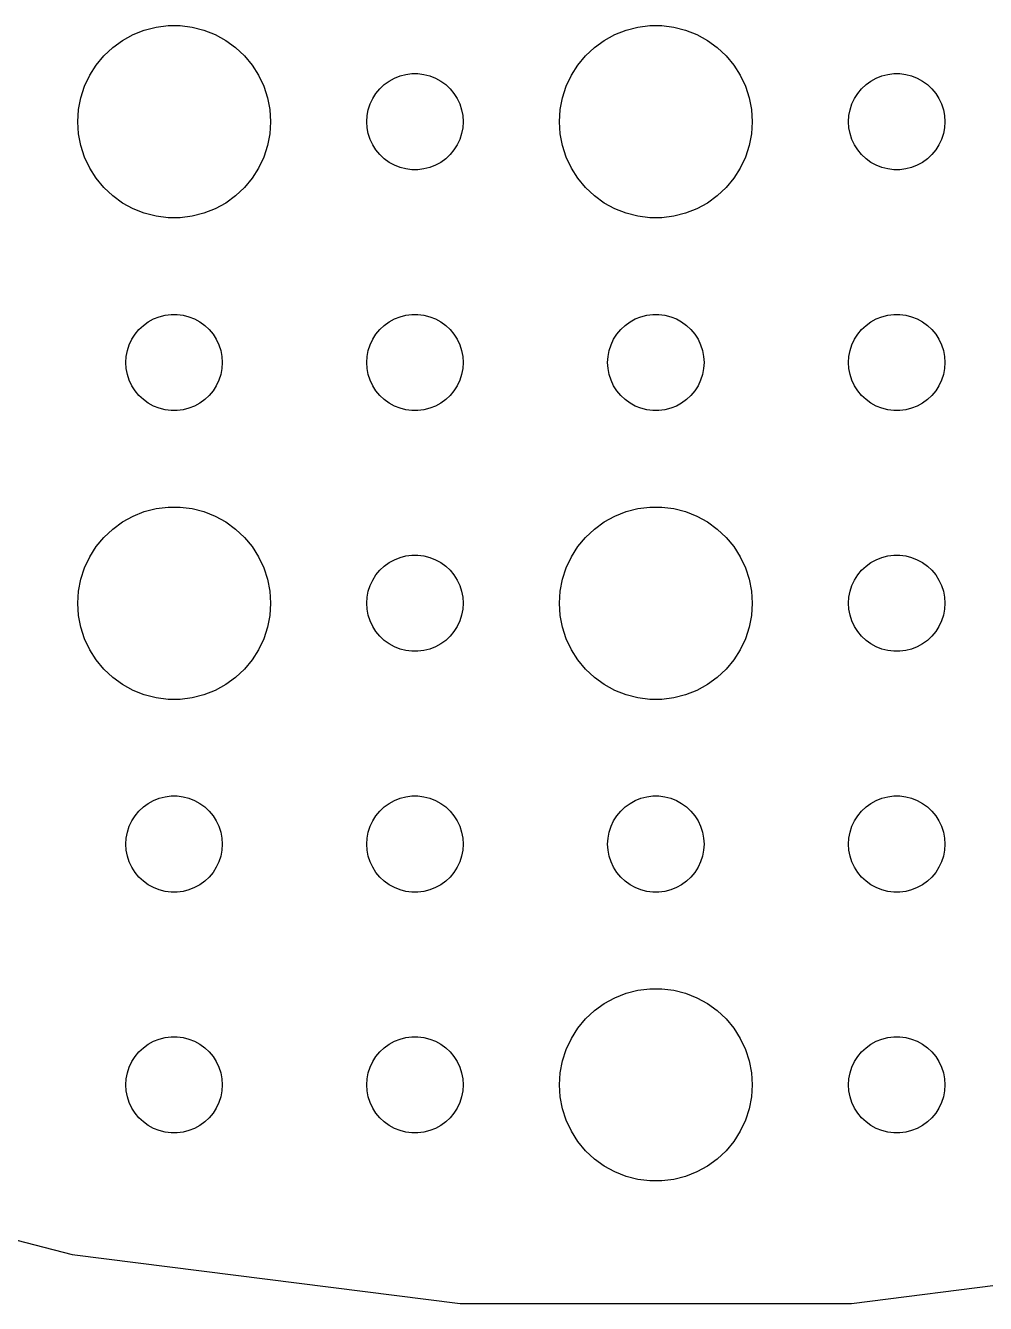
# Model space of a CAD drawing. Header units: metres. Extents: x -97 to 97, y -97 to 97.
# Drawn here: x -19.62 to 10.26, y -96.81 to -57.01 of the extents above; entities that cross this region are included whole.
import ezdxf

# ---------------------------------------------------------------- set-up
doc = ezdxf.new("R2010")
doc.units = ezdxf.units.M

msp = doc.modelspace()

# ---------------------------------------------------------------- linework, layer by layer
for p, q in [((-16.6075, -57.467), (-16.2773, -57.2855)), ((-16.2773, -57.2855), (-15.927, -57.1468)), ((-15.927, -57.1468), (-15.5621, -57.0531)), ((-15.5621, -57.0531), (-15.1884, -57.0059)), ((-15.1884, -57.0059), (-14.8116, -57.0059)), ((-14.8116, -57.0059), (-14.4379, -57.0531)), ((-14.4379, -57.0531), (-14.0729, -57.1468)), ((-14.0729, -57.1468), (-13.7227, -57.2855)), ((-13.7227, -57.2855), (-13.3925, -57.467)), ((-1.60747, -57.467), (-1.27733, -57.2855)), ((-1.27733, -57.2855), (-0.92705, -57.1468)), ((-0.92705, -57.1468), (-0.56213, -57.0531)), ((-0.56213, -57.0531), (-0.18837, -57.0059)), ((-0.18837, -57.0059), (0.18837, -57.0059)), ((0.18837, -57.0059), (0.56213, -57.0531)), ((0.56213, -57.0531), (0.92705, -57.1468)), ((0.92705, -57.1468), (1.27733, -57.2855)), ((1.27733, -57.2855), (1.60747, -57.467)), ((-17.1869, -57.9464), (-16.9123, -57.6885)), ((-16.9123, -57.6885), (-16.6075, -57.467)), ((-13.3925, -57.467), (-13.0877, -57.6885)), ((-13.0877, -57.6885), (-12.8131, -57.9464)), ((-2.1869, -57.9464), (-1.91226, -57.6885)), ((-1.91226, -57.6885), (-1.60747, -57.467)), ((1.60747, -57.467), (1.91226, -57.6885)), ((1.91226, -57.6885), (2.1869, -57.9464)), ((-17.427, -58.2366), (-17.1869, -57.9464)), ((-12.8131, -57.9464), (-12.5729, -58.2366)), ((-2.42705, -58.2366), (-2.1869, -57.9464)), ((2.1869, -57.9464), (2.42705, -58.2366)), ((-17.6289, -58.5547), (-17.427, -58.2366)), ((-12.5729, -58.2366), (-12.3711, -58.5547)), ((-7.78107, -58.5266), (-7.59418, -58.503)), ((-7.59418, -58.503), (-7.40581, -58.503)), ((-7.40581, -58.503), (-7.21892, -58.5266)), ((-2.62891, -58.5547), (-2.42705, -58.2366)), ((2.42705, -58.2366), (2.62891, -58.5547)), ((7.21892, -58.5266), (7.40581, -58.503)), ((7.40581, -58.503), (7.59418, -58.503)), ((7.59418, -58.503), (7.78107, -58.5266)), ((-17.9057, -59.2539), (-17.7893, -58.8956)), ((-17.7893, -58.8956), (-17.6289, -58.5547)), ((-12.3711, -58.5547), (-12.2107, -58.8956)), ((-12.2107, -58.8956), (-12.0942, -59.2539)), ((-8.59344, -58.9732), (-8.45613, -58.8442)), ((-8.45613, -58.8442), (-8.30373, -58.7335)), ((-8.30373, -58.7335), (-8.13866, -58.6428)), ((-8.13866, -58.6428), (-7.96352, -58.5734)), ((-7.96352, -58.5734), (-7.78107, -58.5266)), ((-7.21892, -58.5266), (-7.03647, -58.5734)), ((-7.03647, -58.5734), (-6.86133, -58.6428)), ((-6.86133, -58.6428), (-6.69626, -58.7335)), ((-6.69626, -58.7335), (-6.54385, -58.8442)), ((-6.54385, -58.8442), (-6.40654, -58.9732)), ((-2.90575, -59.2539), (-2.78932, -58.8956)), ((-2.78932, -58.8956), (-2.62891, -58.5547)), ((2.62891, -58.5547), (2.78932, -58.8956)), ((2.78932, -58.8956), (2.90575, -59.2539)), ((6.40654, -58.9732), (6.54385, -58.8442)), ((6.54385, -58.8442), (6.69626, -58.7335)), ((6.69626, -58.7335), (6.86133, -58.6428)), ((6.86133, -58.6428), (7.03647, -58.5734)), ((7.03647, -58.5734), (7.21892, -58.5266)), ((7.78107, -58.5266), (7.96352, -58.5734)), ((7.96352, -58.5734), (8.13866, -58.6428)), ((8.13866, -58.6428), (8.30373, -58.7335)), ((8.30373, -58.7335), (8.45613, -58.8442)), ((8.45613, -58.8442), (8.59344, -58.9732)), ((-17.9763, -59.624), (-17.9057, -59.2539)), ((-12.0942, -59.2539), (-12.0237, -59.624)), ((-8.89465, -59.4478), (-8.81445, -59.2774)), ((-8.81445, -59.2774), (-8.71352, -59.1183)), ((-8.71352, -59.1183), (-8.59344, -58.9732)), ((-6.40654, -58.9732), (-6.28647, -59.1183)), ((-6.28647, -59.1183), (-6.18553, -59.2774)), ((-6.18553, -59.2774), (-6.10533, -59.4478)), ((-2.97633, -59.624), (-2.90575, -59.2539)), ((2.90575, -59.2539), (2.97633, -59.624)), ((6.10533, -59.4478), (6.18553, -59.2774)), ((6.18553, -59.2774), (6.28647, -59.1183)), ((6.28647, -59.1183), (6.40654, -58.9732)), ((8.59344, -58.9732), (8.71352, -59.1183)), ((8.71352, -59.1183), (8.81445, -59.2774)), ((8.81445, -59.2774), (8.89465, -59.4478)), ((-18, -60), (-17.9763, -59.624)), ((-12.0237, -59.624), (-12, -60)), ((-8.98816, -59.812), (-8.95287, -59.627)), ((-8.95287, -59.627), (-8.89465, -59.4478)), ((-6.10533, -59.4478), (-6.04712, -59.627)), ((-6.04712, -59.627), (-6.01183, -59.812)), ((-3, -60), (-2.97633, -59.624)), ((2.97633, -59.624), (3, -60)), ((6.01183, -59.812), (6.04712, -59.627)), ((6.04712, -59.627), (6.10533, -59.4478)), ((8.89465, -59.4478), (8.95287, -59.627)), ((8.95287, -59.627), (8.98816, -59.812)), ((-17.9763, -60.376), (-18, -60)), ((-12, -60), (-12.0237, -60.376)), ((-9, -60), (-8.98816, -59.812)), ((-8.98816, -60.188), (-9, -60)), ((-6.01183, -59.812), (-6, -60)), ((-6, -60), (-6.01183, -60.188)), ((-2.97633, -60.376), (-3, -60)), ((3, -60), (2.97633, -60.376)), ((6, -60), (6.01183, -59.812)), ((6.01183, -60.188), (6, -60)), ((8.98816, -59.812), (9, -60)), ((9, -60), (8.98816, -60.188)), ((-17.9057, -60.7461), (-17.9763, -60.376)), ((-12.0237, -60.376), (-12.0942, -60.7461)), ((-8.95287, -60.373), (-8.98816, -60.188)), ((-8.89465, -60.5522), (-8.95287, -60.373)), ((-6.04712, -60.373), (-6.10533, -60.5522)), ((-6.01183, -60.188), (-6.04712, -60.373)), ((-2.90575, -60.7461), (-2.97633, -60.376)), ((2.97633, -60.376), (2.90575, -60.7461)), ((6.04712, -60.373), (6.01183, -60.188)), ((6.10533, -60.5522), (6.04712, -60.373)), ((8.95287, -60.373), (8.89465, -60.5522)), ((8.98816, -60.188), (8.95287, -60.373)), ((-17.7893, -61.1044), (-17.9057, -60.7461)), ((-12.0942, -60.7461), (-12.2107, -61.1044)), ((-8.81445, -60.7226), (-8.89465, -60.5522)), ((-8.71352, -60.8817), (-8.81445, -60.7226)), ((-8.59344, -61.0268), (-8.71352, -60.8817)), ((-6.28647, -60.8817), (-6.40654, -61.0268)), ((-6.18553, -60.7226), (-6.28647, -60.8817)), ((-6.10533, -60.5522), (-6.18553, -60.7226)), ((-2.78932, -61.1044), (-2.90575, -60.7461)), ((2.90575, -60.7461), (2.78932, -61.1044)), ((6.18553, -60.7226), (6.10533, -60.5522)), ((6.28647, -60.8817), (6.18553, -60.7226)), ((6.40654, -61.0268), (6.28647, -60.8817)), ((8.71352, -60.8817), (8.59344, -61.0268)), ((8.81445, -60.7226), (8.71352, -60.8817)), ((8.89465, -60.5522), (8.81445, -60.7226)), ((-17.6289, -61.4453), (-17.7893, -61.1044)), ((-12.2107, -61.1044), (-12.3711, -61.4453)), ((-8.45613, -61.1558), (-8.59344, -61.0268)), ((-8.30373, -61.2665), (-8.45613, -61.1558)), ((-8.13866, -61.3572), (-8.30373, -61.2665)), ((-6.69626, -61.2665), (-6.86133, -61.3572)), ((-6.54385, -61.1558), (-6.69626, -61.2665)), ((-6.40654, -61.0268), (-6.54385, -61.1558)), ((-2.62891, -61.4453), (-2.78932, -61.1044)), ((2.78932, -61.1044), (2.62891, -61.4453)), ((6.54385, -61.1558), (6.40654, -61.0268)), ((6.69626, -61.2665), (6.54385, -61.1558)), ((6.86133, -61.3572), (6.69626, -61.2665)), ((8.30373, -61.2665), (8.13866, -61.3572)), ((8.45613, -61.1558), (8.30373, -61.2665)), ((8.59344, -61.0268), (8.45613, -61.1558)), ((-17.427, -61.7634), (-17.6289, -61.4453)), ((-12.3711, -61.4453), (-12.5729, -61.7634)), ((-7.96352, -61.4266), (-8.13866, -61.3572)), ((-7.78107, -61.4734), (-7.96352, -61.4266)), ((-7.59418, -61.497), (-7.78107, -61.4734)), ((-7.40581, -61.497), (-7.59418, -61.497)), ((-7.21892, -61.4734), (-7.40581, -61.497)), ((-7.03647, -61.4266), (-7.21892, -61.4734)), ((-6.86133, -61.3572), (-7.03647, -61.4266)), ((-2.42705, -61.7634), (-2.62891, -61.4453)), ((2.62891, -61.4453), (2.42705, -61.7634)), ((7.03647, -61.4266), (6.86133, -61.3572)), ((7.21892, -61.4734), (7.03647, -61.4266)), ((7.40581, -61.497), (7.21892, -61.4734)), ((7.59418, -61.497), (7.40581, -61.497)), ((7.78107, -61.4734), (7.59418, -61.497)), ((7.96352, -61.4266), (7.78107, -61.4734)), ((8.13866, -61.3572), (7.96352, -61.4266)), ((-17.1869, -62.0536), (-17.427, -61.7634)), ((-16.9123, -62.3115), (-17.1869, -62.0536)), ((-12.8131, -62.0536), (-13.0877, -62.3115)), ((-12.5729, -61.7634), (-12.8131, -62.0536)), ((-2.1869, -62.0536), (-2.42705, -61.7634)), ((-1.91226, -62.3115), (-2.1869, -62.0536)), ((2.1869, -62.0536), (1.91226, -62.3115)), ((2.42705, -61.7634), (2.1869, -62.0536)), ((-16.6075, -62.533), (-16.9123, -62.3115)), ((-13.0877, -62.3115), (-13.3925, -62.533)), ((-1.60747, -62.533), (-1.91226, -62.3115)), ((1.91226, -62.3115), (1.60747, -62.533)), ((-16.2773, -62.7145), (-16.6075, -62.533)), ((-15.927, -62.8532), (-16.2773, -62.7145)), ((-15.5621, -62.9469), (-15.927, -62.8532)), ((-14.0729, -62.8532), (-14.4379, -62.9469)), ((-13.7227, -62.7145), (-14.0729, -62.8532)), ((-13.3925, -62.533), (-13.7227, -62.7145)), ((-1.27733, -62.7145), (-1.60747, -62.533)), ((-0.92705, -62.8532), (-1.27733, -62.7145)), ((-0.56213, -62.9469), (-0.92705, -62.8532)), ((0.92705, -62.8532), (0.56213, -62.9469)), ((1.27733, -62.7145), (0.92705, -62.8532)), ((1.60747, -62.533), (1.27733, -62.7145)), ((-15.1884, -62.9941), (-15.5621, -62.9469)), ((-14.8116, -62.9941), (-15.1884, -62.9941)), ((-14.4379, -62.9469), (-14.8116, -62.9941)), ((-0.18837, -62.9941), (-0.56213, -62.9469)), ((0.18837, -62.9941), (-0.18837, -62.9941)), ((0.56213, -62.9469), (0.18837, -62.9941)), ((-15.4635, -66.0734), (-15.2811, -66.0266)), ((-15.2811, -66.0266), (-15.0942, -66.003)), ((-15.0942, -66.003), (-14.9058, -66.003)), ((-14.9058, -66.003), (-14.7189, -66.0266)), ((-14.7189, -66.0266), (-14.5365, -66.0734)), ((-7.96352, -66.0734), (-7.78107, -66.0266)), ((-7.78107, -66.0266), (-7.59418, -66.003)), ((-7.59418, -66.003), (-7.40581, -66.003)), ((-7.40581, -66.003), (-7.21892, -66.0266)), ((-7.21892, -66.0266), (-7.03647, -66.0734)), ((-0.46352, -66.0734), (-0.28107, -66.0266)), ((-0.28107, -66.0266), (-0.09418, -66.003)), ((-0.09418, -66.003), (0.09418, -66.003)), ((0.09418, -66.003), (0.28107, -66.0266)), ((0.28107, -66.0266), (0.46352, -66.0734)), ((7.03647, -66.0734), (7.21892, -66.0266)), ((7.21892, -66.0266), (7.40581, -66.003)), ((7.40581, -66.003), (7.59418, -66.003)), ((7.59418, -66.003), (7.78107, -66.0266)), ((7.78107, -66.0266), (7.96352, -66.0734)), ((-16.0934, -66.4732), (-15.9561, -66.3442)), ((-15.9561, -66.3442), (-15.8037, -66.2335)), ((-15.8037, -66.2335), (-15.6387, -66.1428)), ((-15.6387, -66.1428), (-15.4635, -66.0734)), ((-14.5365, -66.0734), (-14.3613, -66.1428)), ((-14.3613, -66.1428), (-14.1963, -66.2335)), ((-14.1963, -66.2335), (-14.0439, -66.3442)), ((-14.0439, -66.3442), (-13.9065, -66.4732)), ((-8.59344, -66.4732), (-8.45613, -66.3442)), ((-8.45613, -66.3442), (-8.30373, -66.2335)), ((-8.30373, -66.2335), (-8.13866, -66.1428)), ((-8.13866, -66.1428), (-7.96352, -66.0734)), ((-7.03647, -66.0734), (-6.86133, -66.1428)), ((-6.86133, -66.1428), (-6.69626, -66.2335)), ((-6.69626, -66.2335), (-6.54385, -66.3442)), ((-6.54385, -66.3442), (-6.40654, -66.4732)), ((-1.09344, -66.4732), (-0.95613, -66.3442)), ((-0.95613, -66.3442), (-0.80373, -66.2335)), ((-0.80373, -66.2335), (-0.63866, -66.1428)), ((-0.63866, -66.1428), (-0.46352, -66.0734)), ((0.46352, -66.0734), (0.63866, -66.1428)), ((0.63866, -66.1428), (0.80373, -66.2335)), ((0.80373, -66.2335), (0.95613, -66.3442)), ((0.95613, -66.3442), (1.09344, -66.4732)), ((6.40654, -66.4732), (6.54385, -66.3442)), ((6.54385, -66.3442), (6.69626, -66.2335)), ((6.69626, -66.2335), (6.86133, -66.1428)), ((6.86133, -66.1428), (7.03647, -66.0734)), ((7.96352, -66.0734), (8.13866, -66.1428)), ((8.13866, -66.1428), (8.30373, -66.2335)), ((8.30373, -66.2335), (8.45613, -66.3442)), ((8.45613, -66.3442), (8.59344, -66.4732)), ((-16.3947, -66.9478), (-16.3145, -66.7774)), ((-16.3145, -66.7774), (-16.2135, -66.6183)), ((-16.2135, -66.6183), (-16.0934, -66.4732)), ((-13.9065, -66.4732), (-13.7865, -66.6183)), ((-13.7865, -66.6183), (-13.6855, -66.7774)), ((-13.6855, -66.7774), (-13.6053, -66.9478)), ((-8.89465, -66.9478), (-8.81445, -66.7774)), ((-8.81445, -66.7774), (-8.71352, -66.6183)), ((-8.71352, -66.6183), (-8.59344, -66.4732)), ((-6.40654, -66.4732), (-6.28647, -66.6183)), ((-6.28647, -66.6183), (-6.18553, -66.7774)), ((-6.18553, -66.7774), (-6.10533, -66.9478)), ((-1.39465, -66.9478), (-1.31445, -66.7774)), ((-1.31445, -66.7774), (-1.21352, -66.6183)), ((-1.21352, -66.6183), (-1.09344, -66.4732)), ((1.09344, -66.4732), (1.21352, -66.6183)), ((1.21352, -66.6183), (1.31445, -66.7774)), ((1.31445, -66.7774), (1.39465, -66.9478)), ((6.10533, -66.9478), (6.18553, -66.7774)), ((6.18553, -66.7774), (6.28647, -66.6183)), ((6.28647, -66.6183), (6.40654, -66.4732)), ((8.59344, -66.4732), (8.71352, -66.6183)), ((8.71352, -66.6183), (8.81445, -66.7774)), ((8.81445, -66.7774), (8.89465, -66.9478)), ((-16.4882, -67.312), (-16.4529, -67.127)), ((-16.4529, -67.127), (-16.3947, -66.9478)), ((-13.6053, -66.9478), (-13.5471, -67.127)), ((-13.5471, -67.127), (-13.5118, -67.312)), ((-8.98816, -67.312), (-8.95287, -67.127)), ((-8.95287, -67.127), (-8.89465, -66.9478)), ((-6.10533, -66.9478), (-6.04712, -67.127)), ((-6.04712, -67.127), (-6.01183, -67.312)), ((-1.48816, -67.312), (-1.45287, -67.127)), ((-1.45287, -67.127), (-1.39465, -66.9478)), ((1.39465, -66.9478), (1.45287, -67.127)), ((1.45287, -67.127), (1.48816, -67.312)), ((6.01183, -67.312), (6.04712, -67.127)), ((6.04712, -67.127), (6.10533, -66.9478)), ((8.89465, -66.9478), (8.95287, -67.127)), ((8.95287, -67.127), (8.98816, -67.312)), ((-16.5, -67.5), (-16.4882, -67.312)), ((-16.4882, -67.688), (-16.5, -67.5)), ((-13.5118, -67.312), (-13.5, -67.5)), ((-13.5, -67.5), (-13.5118, -67.688)), ((-9, -67.5), (-8.98816, -67.312)), ((-8.98816, -67.688), (-9, -67.5)), ((-6.01183, -67.312), (-6, -67.5)), ((-6, -67.5), (-6.01183, -67.688)), ((-1.5, -67.5), (-1.48816, -67.312)), ((-1.48816, -67.688), (-1.5, -67.5)), ((1.48816, -67.312), (1.5, -67.5)), ((1.5, -67.5), (1.48816, -67.688)), ((6, -67.5), (6.01183, -67.312)), ((6.01183, -67.688), (6, -67.5)), ((8.98816, -67.312), (9, -67.5)), ((9, -67.5), (8.98816, -67.688)), ((-16.4529, -67.873), (-16.4882, -67.688)), ((-16.3947, -68.0522), (-16.4529, -67.873)), ((-16.3145, -68.2226), (-16.3947, -68.0522)), ((-13.6053, -68.0522), (-13.6855, -68.2226)), ((-13.5471, -67.873), (-13.6053, -68.0522)), ((-13.5118, -67.688), (-13.5471, -67.873)), ((-8.95287, -67.873), (-8.98816, -67.688)), ((-8.89465, -68.0522), (-8.95287, -67.873)), ((-8.81445, -68.2226), (-8.89465, -68.0522)), ((-6.10533, -68.0522), (-6.18553, -68.2226)), ((-6.04712, -67.873), (-6.10533, -68.0522)), ((-6.01183, -67.688), (-6.04712, -67.873)), ((-1.45287, -67.873), (-1.48816, -67.688)), ((-1.39465, -68.0522), (-1.45287, -67.873)), ((-1.31445, -68.2226), (-1.39465, -68.0522)), ((1.39465, -68.0522), (1.31445, -68.2226)), ((1.45287, -67.873), (1.39465, -68.0522)), ((1.48816, -67.688), (1.45287, -67.873)), ((6.04712, -67.873), (6.01183, -67.688)), ((6.10533, -68.0522), (6.04712, -67.873)), ((6.18553, -68.2226), (6.10533, -68.0522)), ((8.89465, -68.0522), (8.81445, -68.2226)), ((8.95287, -67.873), (8.89465, -68.0522)), ((8.98816, -67.688), (8.95287, -67.873)), ((-16.2135, -68.3817), (-16.3145, -68.2226)), ((-16.0934, -68.5268), (-16.2135, -68.3817)), ((-13.7865, -68.3817), (-13.9065, -68.5268)), ((-13.6855, -68.2226), (-13.7865, -68.3817)), ((-8.71352, -68.3817), (-8.81445, -68.2226)), ((-8.59344, -68.5268), (-8.71352, -68.3817)), ((-6.28647, -68.3817), (-6.40654, -68.5268)), ((-6.18553, -68.2226), (-6.28647, -68.3817)), ((-1.21352, -68.3817), (-1.31445, -68.2226)), ((-1.09344, -68.5268), (-1.21352, -68.3817)), ((1.21352, -68.3817), (1.09344, -68.5268)), ((1.31445, -68.2226), (1.21352, -68.3817)), ((6.28647, -68.3817), (6.18553, -68.2226)), ((6.40654, -68.5268), (6.28647, -68.3817)), ((8.71352, -68.3817), (8.59344, -68.5268)), ((8.81445, -68.2226), (8.71352, -68.3817)), ((-15.9561, -68.6558), (-16.0934, -68.5268)), ((-15.8037, -68.7665), (-15.9561, -68.6558)), ((-15.6387, -68.8572), (-15.8037, -68.7665)), ((-15.4635, -68.9266), (-15.6387, -68.8572)), ((-14.3613, -68.8572), (-14.5365, -68.9266)), ((-14.1963, -68.7665), (-14.3613, -68.8572)), ((-14.0439, -68.6558), (-14.1963, -68.7665)), ((-13.9065, -68.5268), (-14.0439, -68.6558)), ((-8.45613, -68.6558), (-8.59344, -68.5268)), ((-8.30373, -68.7665), (-8.45613, -68.6558)), ((-8.13866, -68.8572), (-8.30373, -68.7665)), ((-7.96352, -68.9266), (-8.13866, -68.8572)), ((-6.86133, -68.8572), (-7.03647, -68.9266)), ((-6.69626, -68.7665), (-6.86133, -68.8572)), ((-6.54385, -68.6558), (-6.69626, -68.7665)), ((-6.40654, -68.5268), (-6.54385, -68.6558)), ((-0.95613, -68.6558), (-1.09344, -68.5268)), ((-0.80373, -68.7665), (-0.95613, -68.6558)), ((-0.63866, -68.8572), (-0.80373, -68.7665)), ((-0.46352, -68.9266), (-0.63866, -68.8572)), ((0.63866, -68.8572), (0.46352, -68.9266)), ((0.80373, -68.7665), (0.63866, -68.8572)), ((0.95613, -68.6558), (0.80373, -68.7665)), ((1.09344, -68.5268), (0.95613, -68.6558)), ((6.54385, -68.6558), (6.40654, -68.5268)), ((6.69626, -68.7665), (6.54385, -68.6558)), ((6.86133, -68.8572), (6.69626, -68.7665)), ((7.03647, -68.9266), (6.86133, -68.8572)), ((8.13866, -68.8572), (7.96352, -68.9266)), ((8.30373, -68.7665), (8.13866, -68.8572)), ((8.45613, -68.6558), (8.30373, -68.7665)), ((8.59344, -68.5268), (8.45613, -68.6558)), ((-15.2811, -68.9734), (-15.4635, -68.9266)), ((-15.0942, -68.997), (-15.2811, -68.9734)), ((-14.9058, -68.997), (-15.0942, -68.997)), ((-14.7189, -68.9734), (-14.9058, -68.997)), ((-14.5365, -68.9266), (-14.7189, -68.9734)), ((-7.78107, -68.9734), (-7.96352, -68.9266)), ((-7.59418, -68.997), (-7.78107, -68.9734)), ((-7.40581, -68.997), (-7.59418, -68.997)), ((-7.21892, -68.9734), (-7.40581, -68.997)), ((-7.03647, -68.9266), (-7.21892, -68.9734)), ((-0.28107, -68.9734), (-0.46352, -68.9266)), ((-0.09418, -68.997), (-0.28107, -68.9734)), ((0.09418, -68.997), (-0.09418, -68.997)), ((0.28107, -68.9734), (0.09418, -68.997)), ((0.46352, -68.9266), (0.28107, -68.9734)), ((7.21892, -68.9734), (7.03647, -68.9266)), ((7.40581, -68.997), (7.21892, -68.9734)), ((7.59418, -68.997), (7.40581, -68.997)), ((7.78107, -68.9734), (7.59418, -68.997)), ((7.96352, -68.9266), (7.78107, -68.9734)), ((-15.5621, -72.0531), (-15.1884, -72.0059)), ((-15.1884, -72.0059), (-14.8116, -72.0059)), ((-14.8116, -72.0059), (-14.4379, -72.0531)), ((-0.56213, -72.0531), (-0.18837, -72.0059)), ((-0.18837, -72.0059), (0.18837, -72.0059)), ((0.18837, -72.0059), (0.56213, -72.0531)), ((-16.6075, -72.467), (-16.2773, -72.2855)), ((-16.2773, -72.2855), (-15.927, -72.1468)), ((-15.927, -72.1468), (-15.5621, -72.0531)), ((-14.4379, -72.0531), (-14.0729, -72.1468)), ((-14.0729, -72.1468), (-13.7227, -72.2855)), ((-13.7227, -72.2855), (-13.3925, -72.467)), ((-1.60747, -72.467), (-1.27733, -72.2855)), ((-1.27733, -72.2855), (-0.92705, -72.1468)), ((-0.92705, -72.1468), (-0.56213, -72.0531)), ((0.56213, -72.0531), (0.92705, -72.1468)), ((0.92705, -72.1468), (1.27733, -72.2855)), ((1.27733, -72.2855), (1.60747, -72.467)), ((-17.1869, -72.9464), (-16.9123, -72.6885)), ((-16.9123, -72.6885), (-16.6075, -72.467)), ((-13.3925, -72.467), (-13.0877, -72.6885)), ((-13.0877, -72.6885), (-12.8131, -72.9464)), ((-2.1869, -72.9464), (-1.91226, -72.6885)), ((-1.91226, -72.6885), (-1.60747, -72.467)), ((1.60747, -72.467), (1.91226, -72.6885)), ((1.91226, -72.6885), (2.1869, -72.9464)), ((-17.6289, -73.5547), (-17.427, -73.2366)), ((-17.427, -73.2366), (-17.1869, -72.9464)), ((-12.8131, -72.9464), (-12.5729, -73.2366)), ((-12.5729, -73.2366), (-12.3711, -73.5547)), ((-2.62891, -73.5547), (-2.42705, -73.2366)), ((-2.42705, -73.2366), (-2.1869, -72.9464)), ((2.1869, -72.9464), (2.42705, -73.2366)), ((2.42705, -73.2366), (2.62891, -73.5547)), ((-17.7893, -73.8956), (-17.6289, -73.5547)), ((-12.3711, -73.5547), (-12.2107, -73.8956)), ((-8.13866, -73.6428), (-7.96352, -73.5734)), ((-7.96352, -73.5734), (-7.78107, -73.5266)), ((-7.78107, -73.5266), (-7.59418, -73.503)), ((-7.59418, -73.503), (-7.40581, -73.503)), ((-7.40581, -73.503), (-7.21892, -73.5266)), ((-7.21892, -73.5266), (-7.03647, -73.5734)), ((-7.03647, -73.5734), (-6.86133, -73.6428)), ((-2.78932, -73.8956), (-2.62891, -73.5547)), ((2.62891, -73.5547), (2.78932, -73.8956)), ((6.86133, -73.6428), (7.03647, -73.5734)), ((7.03647, -73.5734), (7.21892, -73.5266)), ((7.21892, -73.5266), (7.40581, -73.503)), ((7.40581, -73.503), (7.59418, -73.503)), ((7.59418, -73.503), (7.78107, -73.5266)), ((7.78107, -73.5266), (7.96352, -73.5734)), ((7.96352, -73.5734), (8.13866, -73.6428)), ((-17.9057, -74.2539), (-17.7893, -73.8956)), ((-12.2107, -73.8956), (-12.0942, -74.2539)), ((-8.71352, -74.1183), (-8.59344, -73.9732)), ((-8.59344, -73.9732), (-8.45613, -73.8442)), ((-8.45613, -73.8442), (-8.30373, -73.7335)), ((-8.30373, -73.7335), (-8.13866, -73.6428)), ((-6.86133, -73.6428), (-6.69626, -73.7335)), ((-6.69626, -73.7335), (-6.54385, -73.8442)), ((-6.54385, -73.8442), (-6.40654, -73.9732)), ((-6.40654, -73.9732), (-6.28647, -74.1183)), ((-2.90575, -74.2539), (-2.78932, -73.8956)), ((2.78932, -73.8956), (2.90575, -74.2539)), ((6.28647, -74.1183), (6.40654, -73.9732)), ((6.40654, -73.9732), (6.54385, -73.8442)), ((6.54385, -73.8442), (6.69626, -73.7335)), ((6.69626, -73.7335), (6.86133, -73.6428)), ((8.13866, -73.6428), (8.30373, -73.7335)), ((8.30373, -73.7335), (8.45613, -73.8442)), ((8.45613, -73.8442), (8.59344, -73.9732)), ((8.59344, -73.9732), (8.71352, -74.1183)), ((-17.9763, -74.624), (-17.9057, -74.2539)), ((-12.0942, -74.2539), (-12.0237, -74.624)), ((-8.89465, -74.4478), (-8.81445, -74.2774)), ((-8.81445, -74.2774), (-8.71352, -74.1183)), ((-6.28647, -74.1183), (-6.18553, -74.2774)), ((-6.18553, -74.2774), (-6.10533, -74.4478)), ((-2.97633, -74.624), (-2.90575, -74.2539)), ((2.90575, -74.2539), (2.97633, -74.624)), ((6.10533, -74.4478), (6.18553, -74.2774)), ((6.18553, -74.2774), (6.28647, -74.1183)), ((8.71352, -74.1183), (8.81445, -74.2774)), ((8.81445, -74.2774), (8.89465, -74.4478)), ((-18, -75), (-17.9763, -74.624)), ((-12.0237, -74.624), (-12, -75)), ((-9, -75), (-8.98816, -74.812)), ((-8.98816, -74.812), (-8.95287, -74.627)), ((-8.95287, -74.627), (-8.89465, -74.4478)), ((-6.10533, -74.4478), (-6.04712, -74.627)), ((-6.04712, -74.627), (-6.01183, -74.812)), ((-6.01183, -74.812), (-6, -75)), ((-3, -75), (-2.97633, -74.624)), ((2.97633, -74.624), (3, -75)), ((6, -75), (6.01183, -74.812)), ((6.01183, -74.812), (6.04712, -74.627)), ((6.04712, -74.627), (6.10533, -74.4478)), ((8.89465, -74.4478), (8.95287, -74.627)), ((8.95287, -74.627), (8.98816, -74.812)), ((8.98816, -74.812), (9, -75)), ((-17.9763, -75.376), (-18, -75)), ((-12, -75), (-12.0237, -75.376)), ((-8.98816, -75.188), (-9, -75)), ((-8.95287, -75.373), (-8.98816, -75.188)), ((-6.01183, -75.188), (-6.04712, -75.373)), ((-6, -75), (-6.01183, -75.188)), ((-2.97633, -75.376), (-3, -75)), ((3, -75), (2.97633, -75.376)), ((6.01183, -75.188), (6, -75)), ((6.04712, -75.373), (6.01183, -75.188)), ((8.98816, -75.188), (8.95287, -75.373)), ((9, -75), (8.98816, -75.188)), ((-17.9057, -75.7461), (-17.9763, -75.376)), ((-12.0237, -75.376), (-12.0942, -75.7461)), ((-8.89465, -75.5522), (-8.95287, -75.373)), ((-8.81445, -75.7226), (-8.89465, -75.5522)), ((-6.10533, -75.5522), (-6.18553, -75.7226)), ((-6.04712, -75.373), (-6.10533, -75.5522)), ((-2.90575, -75.7461), (-2.97633, -75.376)), ((2.97633, -75.376), (2.90575, -75.7461)), ((6.10533, -75.5522), (6.04712, -75.373)), ((6.18553, -75.7226), (6.10533, -75.5522)), ((8.89465, -75.5522), (8.81445, -75.7226)), ((8.95287, -75.373), (8.89465, -75.5522)), ((-17.7893, -76.1044), (-17.9057, -75.7461)), ((-12.0942, -75.7461), (-12.2107, -76.1044)), ((-8.71352, -75.8817), (-8.81445, -75.7226)), ((-8.59344, -76.0268), (-8.71352, -75.8817)), ((-6.28647, -75.8817), (-6.40654, -76.0268)), ((-6.18553, -75.7226), (-6.28647, -75.8817)), ((-2.78932, -76.1044), (-2.90575, -75.7461)), ((2.90575, -75.7461), (2.78932, -76.1044)), ((6.28647, -75.8817), (6.18553, -75.7226)), ((6.40654, -76.0268), (6.28647, -75.8817)), ((8.71352, -75.8817), (8.59344, -76.0268)), ((8.81445, -75.7226), (8.71352, -75.8817)), ((-17.6289, -76.4453), (-17.7893, -76.1044)), ((-12.2107, -76.1044), (-12.3711, -76.4453)), ((-8.45613, -76.1558), (-8.59344, -76.0268)), ((-8.30373, -76.2665), (-8.45613, -76.1558)), ((-8.13866, -76.3572), (-8.30373, -76.2665)), ((-7.96352, -76.4266), (-8.13866, -76.3572)), ((-6.86133, -76.3572), (-7.03647, -76.4266)), ((-6.69626, -76.2665), (-6.86133, -76.3572)), ((-6.54385, -76.1558), (-6.69626, -76.2665)), ((-6.40654, -76.0268), (-6.54385, -76.1558)), ((-2.62891, -76.4453), (-2.78932, -76.1044)), ((2.78932, -76.1044), (2.62891, -76.4453)), ((6.54385, -76.1558), (6.40654, -76.0268)), ((6.69626, -76.2665), (6.54385, -76.1558)), ((6.86133, -76.3572), (6.69626, -76.2665)), ((7.03647, -76.4266), (6.86133, -76.3572)), ((8.13866, -76.3572), (7.96352, -76.4266)), ((8.30373, -76.2665), (8.13866, -76.3572)), ((8.45613, -76.1558), (8.30373, -76.2665)), ((8.59344, -76.0268), (8.45613, -76.1558)), ((-17.427, -76.7634), (-17.6289, -76.4453)), ((-17.1869, -77.0536), (-17.427, -76.7634)), ((-12.5729, -76.7634), (-12.8131, -77.0536)), ((-12.3711, -76.4453), (-12.5729, -76.7634)), ((-7.78107, -76.4734), (-7.96352, -76.4266)), ((-7.59418, -76.497), (-7.78107, -76.4734)), ((-7.40581, -76.497), (-7.59418, -76.497)), ((-7.21892, -76.4734), (-7.40581, -76.497)), ((-7.03647, -76.4266), (-7.21892, -76.4734)), ((-2.42705, -76.7634), (-2.62891, -76.4453)), ((-2.1869, -77.0536), (-2.42705, -76.7634)), ((2.42705, -76.7634), (2.1869, -77.0536)), ((2.62891, -76.4453), (2.42705, -76.7634)), ((7.21892, -76.4734), (7.03647, -76.4266)), ((7.40581, -76.497), (7.21892, -76.4734)), ((7.59418, -76.497), (7.40581, -76.497)), ((7.78107, -76.4734), (7.59418, -76.497)), ((7.96352, -76.4266), (7.78107, -76.4734)), ((-16.9123, -77.3115), (-17.1869, -77.0536)), ((-12.8131, -77.0536), (-13.0877, -77.3115)), ((-1.91226, -77.3115), (-2.1869, -77.0536)), ((2.1869, -77.0536), (1.91226, -77.3115)), ((-16.6075, -77.533), (-16.9123, -77.3115)), ((-16.2773, -77.7145), (-16.6075, -77.533)), ((-13.3925, -77.533), (-13.7227, -77.7145)), ((-13.0877, -77.3115), (-13.3925, -77.533)), ((-1.60747, -77.533), (-1.91226, -77.3115)), ((-1.27733, -77.7145), (-1.60747, -77.533)), ((1.60747, -77.533), (1.27733, -77.7145)), ((1.91226, -77.3115), (1.60747, -77.533)), ((-15.927, -77.8532), (-16.2773, -77.7145)), ((-15.5621, -77.9469), (-15.927, -77.8532)), ((-15.1884, -77.9941), (-15.5621, -77.9469)), ((-14.8116, -77.9941), (-15.1884, -77.9941)), ((-14.4379, -77.9469), (-14.8116, -77.9941)), ((-14.0729, -77.8532), (-14.4379, -77.9469)), ((-13.7227, -77.7145), (-14.0729, -77.8532)), ((-0.92705, -77.8532), (-1.27733, -77.7145)), ((-0.56213, -77.9469), (-0.92705, -77.8532)), ((-0.18837, -77.9941), (-0.56213, -77.9469)), ((0.18837, -77.9941), (-0.18837, -77.9941)), ((0.56213, -77.9469), (0.18837, -77.9941)), ((0.92705, -77.8532), (0.56213, -77.9469)), ((1.27733, -77.7145), (0.92705, -77.8532)), ((-15.8037, -81.2335), (-15.6387, -81.1428)), ((-15.6387, -81.1428), (-15.4635, -81.0734)), ((-15.4635, -81.0734), (-15.2811, -81.0266)), ((-15.2811, -81.0266), (-15.0942, -81.003)), ((-15.0942, -81.003), (-14.9058, -81.003)), ((-14.9058, -81.003), (-14.7189, -81.0266)), ((-14.7189, -81.0266), (-14.5365, -81.0734)), ((-14.5365, -81.0734), (-14.3613, -81.1428)), ((-14.3613, -81.1428), (-14.1963, -81.2335)), ((-8.30373, -81.2335), (-8.13866, -81.1428)), ((-8.13866, -81.1428), (-7.96352, -81.0734)), ((-7.96352, -81.0734), (-7.78107, -81.0266)), ((-7.78107, -81.0266), (-7.59418, -81.003)), ((-7.59418, -81.003), (-7.40581, -81.003)), ((-7.40581, -81.003), (-7.21892, -81.0266)), ((-7.21892, -81.0266), (-7.03647, -81.0734)), ((-7.03647, -81.0734), (-6.86133, -81.1428)), ((-6.86133, -81.1428), (-6.69626, -81.2335)), ((-0.80373, -81.2335), (-0.63866, -81.1428)), ((-0.63866, -81.1428), (-0.46352, -81.0734)), ((-0.46352, -81.0734), (-0.28107, -81.0266)), ((-0.28107, -81.0266), (-0.09418, -81.003)), ((-0.09418, -81.003), (0.09418, -81.003)), ((0.09418, -81.003), (0.28107, -81.0266)), ((0.28107, -81.0266), (0.46352, -81.0734)), ((0.46352, -81.0734), (0.63866, -81.1428)), ((0.63866, -81.1428), (0.80373, -81.2335)), ((6.69626, -81.2335), (6.86133, -81.1428)), ((6.86133, -81.1428), (7.03647, -81.0734)), ((7.03647, -81.0734), (7.21892, -81.0266)), ((7.21892, -81.0266), (7.40581, -81.003)), ((7.40581, -81.003), (7.59418, -81.003)), ((7.59418, -81.003), (7.78107, -81.0266)), ((7.78107, -81.0266), (7.96352, -81.0734)), ((7.96352, -81.0734), (8.13866, -81.1428)), ((8.13866, -81.1428), (8.30373, -81.2335)), ((-16.2135, -81.6183), (-16.0934, -81.4732)), ((-16.0934, -81.4732), (-15.9561, -81.3442)), ((-15.9561, -81.3442), (-15.8037, -81.2335)), ((-14.1963, -81.2335), (-14.0439, -81.3442)), ((-14.0439, -81.3442), (-13.9065, -81.4732)), ((-13.9065, -81.4732), (-13.7865, -81.6183)), ((-8.71352, -81.6183), (-8.59344, -81.4732)), ((-8.59344, -81.4732), (-8.45613, -81.3442)), ((-8.45613, -81.3442), (-8.30373, -81.2335)), ((-6.69626, -81.2335), (-6.54385, -81.3442)), ((-6.54385, -81.3442), (-6.40654, -81.4732)), ((-6.40654, -81.4732), (-6.28647, -81.6183)), ((-1.21352, -81.6183), (-1.09344, -81.4732)), ((-1.09344, -81.4732), (-0.95613, -81.3442)), ((-0.95613, -81.3442), (-0.80373, -81.2335)), ((0.80373, -81.2335), (0.95613, -81.3442)), ((0.95613, -81.3442), (1.09344, -81.4732)), ((1.09344, -81.4732), (1.21352, -81.6183)), ((6.28647, -81.6183), (6.40654, -81.4732)), ((6.40654, -81.4732), (6.54385, -81.3442)), ((6.54385, -81.3442), (6.69626, -81.2335)), ((8.30373, -81.2335), (8.45613, -81.3442)), ((8.45613, -81.3442), (8.59344, -81.4732)), ((8.59344, -81.4732), (8.71352, -81.6183)), ((-16.4529, -82.127), (-16.3947, -81.9478)), ((-16.3947, -81.9478), (-16.3145, -81.7774)), ((-16.3145, -81.7774), (-16.2135, -81.6183)), ((-13.7865, -81.6183), (-13.6855, -81.7774)), ((-13.6855, -81.7774), (-13.6053, -81.9478)), ((-13.6053, -81.9478), (-13.5471, -82.127)), ((-8.95287, -82.127), (-8.89465, -81.9478)), ((-8.89465, -81.9478), (-8.81445, -81.7774)), ((-8.81445, -81.7774), (-8.71352, -81.6183)), ((-6.28647, -81.6183), (-6.18553, -81.7774)), ((-6.18553, -81.7774), (-6.10533, -81.9478)), ((-6.10533, -81.9478), (-6.04712, -82.127)), ((-1.45287, -82.127), (-1.39465, -81.9478)), ((-1.39465, -81.9478), (-1.31445, -81.7774)), ((-1.31445, -81.7774), (-1.21352, -81.6183)), ((1.21352, -81.6183), (1.31445, -81.7774)), ((1.31445, -81.7774), (1.39465, -81.9478)), ((1.39465, -81.9478), (1.45287, -82.127)), ((6.04712, -82.127), (6.10533, -81.9478)), ((6.10533, -81.9478), (6.18553, -81.7774)), ((6.18553, -81.7774), (6.28647, -81.6183)), ((8.71352, -81.6183), (8.81445, -81.7774)), ((8.81445, -81.7774), (8.89465, -81.9478)), ((8.89465, -81.9478), (8.95287, -82.127)), ((-16.5, -82.5), (-16.4882, -82.312)), ((-16.4882, -82.312), (-16.4529, -82.127)), ((-13.5471, -82.127), (-13.5118, -82.312)), ((-13.5118, -82.312), (-13.5, -82.5)), ((-9, -82.5), (-8.98816, -82.312)), ((-8.98816, -82.312), (-8.95287, -82.127)), ((-6.04712, -82.127), (-6.01183, -82.312)), ((-6.01183, -82.312), (-6, -82.5)), ((-1.5, -82.5), (-1.48816, -82.312)), ((-1.48816, -82.312), (-1.45287, -82.127)), ((1.45287, -82.127), (1.48816, -82.312)), ((1.48816, -82.312), (1.5, -82.5)), ((6, -82.5), (6.01183, -82.312)), ((6.01183, -82.312), (6.04712, -82.127)), ((8.95287, -82.127), (8.98816, -82.312)), ((8.98816, -82.312), (9, -82.5)), ((-16.4882, -82.688), (-16.5, -82.5)), ((-16.4529, -82.873), (-16.4882, -82.688)), ((-13.5118, -82.688), (-13.5471, -82.873)), ((-13.5, -82.5), (-13.5118, -82.688)), ((-8.98816, -82.688), (-9, -82.5)), ((-8.95287, -82.873), (-8.98816, -82.688)), ((-6.01183, -82.688), (-6.04712, -82.873)), ((-6, -82.5), (-6.01183, -82.688)), ((-1.48816, -82.688), (-1.5, -82.5)), ((-1.45287, -82.873), (-1.48816, -82.688)), ((1.48816, -82.688), (1.45287, -82.873)), ((1.5, -82.5), (1.48816, -82.688)), ((6.01183, -82.688), (6, -82.5)), ((6.04712, -82.873), (6.01183, -82.688)), ((8.98816, -82.688), (8.95287, -82.873)), ((9, -82.5), (8.98816, -82.688)), ((-16.3947, -83.0522), (-16.4529, -82.873)), ((-16.3145, -83.2226), (-16.3947, -83.0522)), ((-13.6053, -83.0522), (-13.6855, -83.2226)), ((-13.5471, -82.873), (-13.6053, -83.0522)), ((-8.89465, -83.0522), (-8.95287, -82.873)), ((-8.81445, -83.2226), (-8.89465, -83.0522)), ((-6.10533, -83.0522), (-6.18553, -83.2226)), ((-6.04712, -82.873), (-6.10533, -83.0522)), ((-1.39465, -83.0522), (-1.45287, -82.873)), ((-1.31445, -83.2226), (-1.39465, -83.0522)), ((1.39465, -83.0522), (1.31445, -83.2226)), ((1.45287, -82.873), (1.39465, -83.0522)), ((6.10533, -83.0522), (6.04712, -82.873)), ((6.18553, -83.2226), (6.10533, -83.0522)), ((8.89465, -83.0522), (8.81445, -83.2226)), ((8.95287, -82.873), (8.89465, -83.0522)), ((-16.2135, -83.3817), (-16.3145, -83.2226)), ((-16.0934, -83.5268), (-16.2135, -83.3817)), ((-15.9561, -83.6558), (-16.0934, -83.5268)), ((-13.9065, -83.5268), (-14.0439, -83.6558)), ((-13.7865, -83.3817), (-13.9065, -83.5268)), ((-13.6855, -83.2226), (-13.7865, -83.3817)), ((-8.71352, -83.3817), (-8.81445, -83.2226)), ((-8.59344, -83.5268), (-8.71352, -83.3817)), ((-8.45613, -83.6558), (-8.59344, -83.5268)), ((-6.40654, -83.5268), (-6.54385, -83.6558)), ((-6.28647, -83.3817), (-6.40654, -83.5268)), ((-6.18553, -83.2226), (-6.28647, -83.3817)), ((-1.21352, -83.3817), (-1.31445, -83.2226)), ((-1.09344, -83.5268), (-1.21352, -83.3817)), ((-0.95613, -83.6558), (-1.09344, -83.5268)), ((1.09344, -83.5268), (0.95613, -83.6558)), ((1.21352, -83.3817), (1.09344, -83.5268)), ((1.31445, -83.2226), (1.21352, -83.3817)), ((6.28647, -83.3817), (6.18553, -83.2226)), ((6.40654, -83.5268), (6.28647, -83.3817)), ((6.54385, -83.6558), (6.40654, -83.5268)), ((8.59344, -83.5268), (8.45613, -83.6558)), ((8.71352, -83.3817), (8.59344, -83.5268)), ((8.81445, -83.2226), (8.71352, -83.3817)), ((-15.8037, -83.7665), (-15.9561, -83.6558)), ((-15.6387, -83.8572), (-15.8037, -83.7665)), ((-15.4635, -83.9266), (-15.6387, -83.8572)), ((-15.2811, -83.9734), (-15.4635, -83.9266)), ((-15.0942, -83.997), (-15.2811, -83.9734)), ((-14.7189, -83.9734), (-14.9058, -83.997)), ((-14.5365, -83.9266), (-14.7189, -83.9734)), ((-14.3613, -83.8572), (-14.5365, -83.9266)), ((-14.1963, -83.7665), (-14.3613, -83.8572)), ((-14.0439, -83.6558), (-14.1963, -83.7665)), ((-8.30373, -83.7665), (-8.45613, -83.6558)), ((-8.13866, -83.8572), (-8.30373, -83.7665)), ((-7.96352, -83.9266), (-8.13866, -83.8572)), ((-7.78107, -83.9734), (-7.96352, -83.9266)), ((-7.59418, -83.997), (-7.78107, -83.9734)), ((-7.21892, -83.9734), (-7.40581, -83.997)), ((-7.03647, -83.9266), (-7.21892, -83.9734)), ((-6.86133, -83.8572), (-7.03647, -83.9266)), ((-6.69626, -83.7665), (-6.86133, -83.8572)), ((-6.54385, -83.6558), (-6.69626, -83.7665)), ((-0.80373, -83.7665), (-0.95613, -83.6558)), ((-0.63866, -83.8572), (-0.80373, -83.7665)), ((-0.46352, -83.9266), (-0.63866, -83.8572)), ((-0.28107, -83.9734), (-0.46352, -83.9266)), ((-0.09418, -83.997), (-0.28107, -83.9734)), ((0.28107, -83.9734), (0.09418, -83.997)), ((0.46352, -83.9266), (0.28107, -83.9734)), ((0.63866, -83.8572), (0.46352, -83.9266)), ((0.80373, -83.7665), (0.63866, -83.8572)), ((0.95613, -83.6558), (0.80373, -83.7665)), ((6.69626, -83.7665), (6.54385, -83.6558)), ((6.86133, -83.8572), (6.69626, -83.7665)), ((7.03647, -83.9266), (6.86133, -83.8572)), ((7.21892, -83.9734), (7.03647, -83.9266)), ((7.40581, -83.997), (7.21892, -83.9734)), ((7.78107, -83.9734), (7.59418, -83.997)), ((7.96352, -83.9266), (7.78107, -83.9734)), ((8.13866, -83.8572), (7.96352, -83.9266)), ((8.30373, -83.7665), (8.13866, -83.8572)), ((8.45613, -83.6558), (8.30373, -83.7665)), ((-14.9058, -83.997), (-15.0942, -83.997)), ((-7.40581, -83.997), (-7.59418, -83.997)), ((0.09418, -83.997), (-0.09418, -83.997)), ((7.59418, -83.997), (7.40581, -83.997)), ((-1.27733, -87.2855), (-0.92705, -87.1468)), ((-0.92705, -87.1468), (-0.56213, -87.0531)), ((-0.56213, -87.0531), (-0.18837, -87.0059)), ((-0.18837, -87.0059), (0.18837, -87.0059)), ((0.18837, -87.0059), (0.56213, -87.0531)), ((0.56213, -87.0531), (0.92705, -87.1468)), ((0.92705, -87.1468), (1.27733, -87.2855)), ((-1.91226, -87.6885), (-1.60747, -87.467)), ((-1.60747, -87.467), (-1.27733, -87.2855)), ((1.27733, -87.2855), (1.60747, -87.467)), ((1.60747, -87.467), (1.91226, -87.6885)), ((-2.42705, -88.2366), (-2.1869, -87.9464)), ((-2.1869, -87.9464), (-1.91226, -87.6885)), ((1.91226, -87.6885), (2.1869, -87.9464)), ((2.1869, -87.9464), (2.42705, -88.2366)), ((-2.62891, -88.5547), (-2.42705, -88.2366)), ((2.42705, -88.2366), (2.62891, -88.5547)), ((-15.9561, -88.8442), (-15.8037, -88.7335)), ((-15.8037, -88.7335), (-15.6387, -88.6428)), ((-15.6387, -88.6428), (-15.4635, -88.5734)), ((-15.4635, -88.5734), (-15.2811, -88.5266)), ((-15.2811, -88.5266), (-15.0942, -88.503)), ((-15.0942, -88.503), (-14.9058, -88.503)), ((-14.9058, -88.503), (-14.7189, -88.5266)), ((-14.7189, -88.5266), (-14.5365, -88.5734)), ((-14.5365, -88.5734), (-14.3613, -88.6428)), ((-14.3613, -88.6428), (-14.1963, -88.7335)), ((-14.1963, -88.7335), (-14.0439, -88.8442)), ((-8.45613, -88.8442), (-8.30373, -88.7335)), ((-8.30373, -88.7335), (-8.13866, -88.6428)), ((-8.13866, -88.6428), (-7.96352, -88.5734)), ((-7.96352, -88.5734), (-7.78107, -88.5266)), ((-7.78107, -88.5266), (-7.59418, -88.503)), ((-7.59418, -88.503), (-7.40581, -88.503)), ((-7.40581, -88.503), (-7.21892, -88.5266)), ((-7.21892, -88.5266), (-7.03647, -88.5734)), ((-7.03647, -88.5734), (-6.86133, -88.6428)), ((-6.86133, -88.6428), (-6.69626, -88.7335)), ((-6.69626, -88.7335), (-6.54385, -88.8442)), ((-2.78932, -88.8956), (-2.62891, -88.5547)), ((2.62891, -88.5547), (2.78932, -88.8956)), ((6.54385, -88.8442), (6.69626, -88.7335)), ((6.69626, -88.7335), (6.86133, -88.6428)), ((6.86133, -88.6428), (7.03647, -88.5734)), ((7.03647, -88.5734), (7.21892, -88.5266)), ((7.21892, -88.5266), (7.40581, -88.503)), ((7.40581, -88.503), (7.59418, -88.503)), ((7.59418, -88.503), (7.78107, -88.5266)), ((7.78107, -88.5266), (7.96352, -88.5734)), ((7.96352, -88.5734), (8.13866, -88.6428)), ((8.13866, -88.6428), (8.30373, -88.7335)), ((8.30373, -88.7335), (8.45613, -88.8442)), ((-16.3145, -89.2774), (-16.2135, -89.1183)), ((-16.2135, -89.1183), (-16.0934, -88.9732)), ((-16.0934, -88.9732), (-15.9561, -88.8442)), ((-14.0439, -88.8442), (-13.9065, -88.9732)), ((-13.9065, -88.9732), (-13.7865, -89.1183)), ((-13.7865, -89.1183), (-13.6855, -89.2774)), ((-8.81445, -89.2774), (-8.71352, -89.1183)), ((-8.71352, -89.1183), (-8.59344, -88.9732)), ((-8.59344, -88.9732), (-8.45613, -88.8442)), ((-6.54385, -88.8442), (-6.40654, -88.9732)), ((-6.40654, -88.9732), (-6.28647, -89.1183)), ((-6.28647, -89.1183), (-6.18553, -89.2774)), ((-2.90575, -89.2539), (-2.78932, -88.8956)), ((2.78932, -88.8956), (2.90575, -89.2539)), ((6.18553, -89.2774), (6.28647, -89.1183)), ((6.28647, -89.1183), (6.40654, -88.9732)), ((6.40654, -88.9732), (6.54385, -88.8442)), ((8.45613, -88.8442), (8.59344, -88.9732)), ((8.59344, -88.9732), (8.71352, -89.1183)), ((8.71352, -89.1183), (8.81445, -89.2774)), ((-16.4529, -89.627), (-16.3947, -89.4478)), ((-16.3947, -89.4478), (-16.3145, -89.2774)), ((-13.6855, -89.2774), (-13.6053, -89.4478)), ((-13.6053, -89.4478), (-13.5471, -89.627)), ((-8.95287, -89.627), (-8.89465, -89.4478)), ((-8.89465, -89.4478), (-8.81445, -89.2774)), ((-6.18553, -89.2774), (-6.10533, -89.4478)), ((-6.10533, -89.4478), (-6.04712, -89.627)), ((-2.97633, -89.624), (-2.90575, -89.2539)), ((2.90575, -89.2539), (2.97633, -89.624)), ((6.04712, -89.627), (6.10533, -89.4478)), ((6.10533, -89.4478), (6.18553, -89.2774)), ((8.81445, -89.2774), (8.89465, -89.4478)), ((8.89465, -89.4478), (8.95287, -89.627)), ((-16.5, -90), (-16.4882, -89.812)), ((-16.4882, -89.812), (-16.4529, -89.627)), ((-13.5471, -89.627), (-13.5118, -89.812)), ((-13.5118, -89.812), (-13.5, -90)), ((-9, -90), (-8.98816, -89.812)), ((-8.98816, -89.812), (-8.95287, -89.627)), ((-6.04712, -89.627), (-6.01183, -89.812)), ((-6.01183, -89.812), (-6, -90)), ((-3, -90), (-2.97633, -89.624)), ((2.97633, -89.624), (3, -90)), ((6, -90), (6.01183, -89.812)), ((6.01183, -89.812), (6.04712, -89.627)), ((8.95287, -89.627), (8.98816, -89.812)), ((8.98816, -89.812), (9, -90)), ((-16.4882, -90.188), (-16.5, -90)), ((-16.4529, -90.373), (-16.4882, -90.188)), ((-13.5118, -90.188), (-13.5471, -90.373)), ((-13.5, -90), (-13.5118, -90.188)), ((-8.98816, -90.188), (-9, -90)), ((-8.95287, -90.373), (-8.98816, -90.188)), ((-6.01183, -90.188), (-6.04712, -90.373)), ((-6, -90), (-6.01183, -90.188)), ((-2.97633, -90.376), (-3, -90)), ((3, -90), (2.97633, -90.376)), ((6.01183, -90.188), (6, -90)), ((6.04712, -90.373), (6.01183, -90.188)), ((8.98816, -90.188), (8.95287, -90.373)), ((9, -90), (8.98816, -90.188)), ((-16.3947, -90.5522), (-16.4529, -90.373)), ((-16.3145, -90.7226), (-16.3947, -90.5522)), ((-16.2135, -90.8817), (-16.3145, -90.7226)), ((-13.6855, -90.7226), (-13.7865, -90.8817)), ((-13.6053, -90.5522), (-13.6855, -90.7226)), ((-13.5471, -90.373), (-13.6053, -90.5522)), ((-8.89465, -90.5522), (-8.95287, -90.373)), ((-8.81445, -90.7226), (-8.89465, -90.5522)), ((-8.71352, -90.8817), (-8.81445, -90.7226)), ((-6.18553, -90.7226), (-6.28647, -90.8817)), ((-6.10533, -90.5522), (-6.18553, -90.7226)), ((-6.04712, -90.373), (-6.10533, -90.5522)), ((-2.90575, -90.7461), (-2.97633, -90.376)), ((-2.78932, -91.1044), (-2.90575, -90.7461)), ((2.90575, -90.7461), (2.78932, -91.1044)), ((2.97633, -90.376), (2.90575, -90.7461)), ((6.10533, -90.5522), (6.04712, -90.373)), ((6.18553, -90.7226), (6.10533, -90.5522)), ((6.28647, -90.8817), (6.18553, -90.7226)), ((8.81445, -90.7226), (8.71352, -90.8817)), ((8.89465, -90.5522), (8.81445, -90.7226)), ((8.95287, -90.373), (8.89465, -90.5522)), ((-16.0934, -91.0268), (-16.2135, -90.8817)), ((-15.9561, -91.1558), (-16.0934, -91.0268)), ((-13.9065, -91.0268), (-14.0439, -91.1558)), ((-13.7865, -90.8817), (-13.9065, -91.0268)), ((-8.59344, -91.0268), (-8.71352, -90.8817)), ((-8.45613, -91.1558), (-8.59344, -91.0268)), ((-6.40654, -91.0268), (-6.54385, -91.1558)), ((-6.28647, -90.8817), (-6.40654, -91.0268)), ((-2.62891, -91.4453), (-2.78932, -91.1044)), ((2.78932, -91.1044), (2.62891, -91.4453)), ((6.40654, -91.0268), (6.28647, -90.8817)), ((6.54385, -91.1558), (6.40654, -91.0268)), ((8.59344, -91.0268), (8.45613, -91.1558)), ((8.71352, -90.8817), (8.59344, -91.0268)), ((-15.8037, -91.2665), (-15.9561, -91.1558)), ((-15.6387, -91.3572), (-15.8037, -91.2665)), ((-15.4635, -91.4266), (-15.6387, -91.3572)), ((-15.2811, -91.4734), (-15.4635, -91.4266)), ((-15.0942, -91.497), (-15.2811, -91.4734)), ((-14.9058, -91.497), (-15.0942, -91.497)), ((-14.7189, -91.4734), (-14.9058, -91.497)), ((-14.5365, -91.4266), (-14.7189, -91.4734)), ((-14.3613, -91.3572), (-14.5365, -91.4266)), ((-14.1963, -91.2665), (-14.3613, -91.3572)), ((-14.0439, -91.1558), (-14.1963, -91.2665)), ((-8.30373, -91.2665), (-8.45613, -91.1558)), ((-8.13866, -91.3572), (-8.30373, -91.2665)), ((-7.96352, -91.4266), (-8.13866, -91.3572)), ((-7.78107, -91.4734), (-7.96352, -91.4266)), ((-7.59418, -91.497), (-7.78107, -91.4734)), ((-7.40581, -91.497), (-7.59418, -91.497)), ((-7.21892, -91.4734), (-7.40581, -91.497)), ((-7.03647, -91.4266), (-7.21892, -91.4734)), ((-6.86133, -91.3572), (-7.03647, -91.4266)), ((-6.69626, -91.2665), (-6.86133, -91.3572)), ((-6.54385, -91.1558), (-6.69626, -91.2665)), ((-2.42705, -91.7634), (-2.62891, -91.4453)), ((2.62891, -91.4453), (2.42705, -91.7634)), ((6.69626, -91.2665), (6.54385, -91.1558)), ((6.86133, -91.3572), (6.69626, -91.2665)), ((7.03647, -91.4266), (6.86133, -91.3572)), ((7.21892, -91.4734), (7.03647, -91.4266)), ((7.40581, -91.497), (7.21892, -91.4734)), ((7.59418, -91.497), (7.40581, -91.497)), ((7.78107, -91.4734), (7.59418, -91.497)), ((7.96352, -91.4266), (7.78107, -91.4734)), ((8.13866, -91.3572), (7.96352, -91.4266)), ((8.30373, -91.2665), (8.13866, -91.3572)), ((8.45613, -91.1558), (8.30373, -91.2665)), ((-2.1869, -92.0536), (-2.42705, -91.7634)), ((2.42705, -91.7634), (2.1869, -92.0536)), ((-29.9746, -92.2525), (-18.176, -95.2819)), ((-1.91226, -92.3115), (-2.1869, -92.0536)), ((-1.60747, -92.533), (-1.91226, -92.3115)), ((1.91226, -92.3115), (1.60747, -92.533)), ((2.1869, -92.0536), (1.91226, -92.3115)), ((-1.27733, -92.7145), (-1.60747, -92.533)), ((-0.92705, -92.8532), (-1.27733, -92.7145)), ((1.27733, -92.7145), (0.92705, -92.8532)), ((1.60747, -92.533), (1.27733, -92.7145)), ((-0.56213, -92.9469), (-0.92705, -92.8532)), ((-0.18837, -92.9941), (-0.56213, -92.9469)), ((0.18837, -92.9941), (-0.18837, -92.9941)), ((0.56213, -92.9469), (0.18837, -92.9941)), ((0.92705, -92.8532), (0.56213, -92.9469)), ((-18.176, -95.2819), (-6.09067, -96.8086)), ((6.09067, -96.8086), (18.176, -95.2819)), ((-6.09067, -96.8086), (6.09067, -96.8086))]:
    msp.add_line(p, q)

doc.saveas('drawing.dxf')
